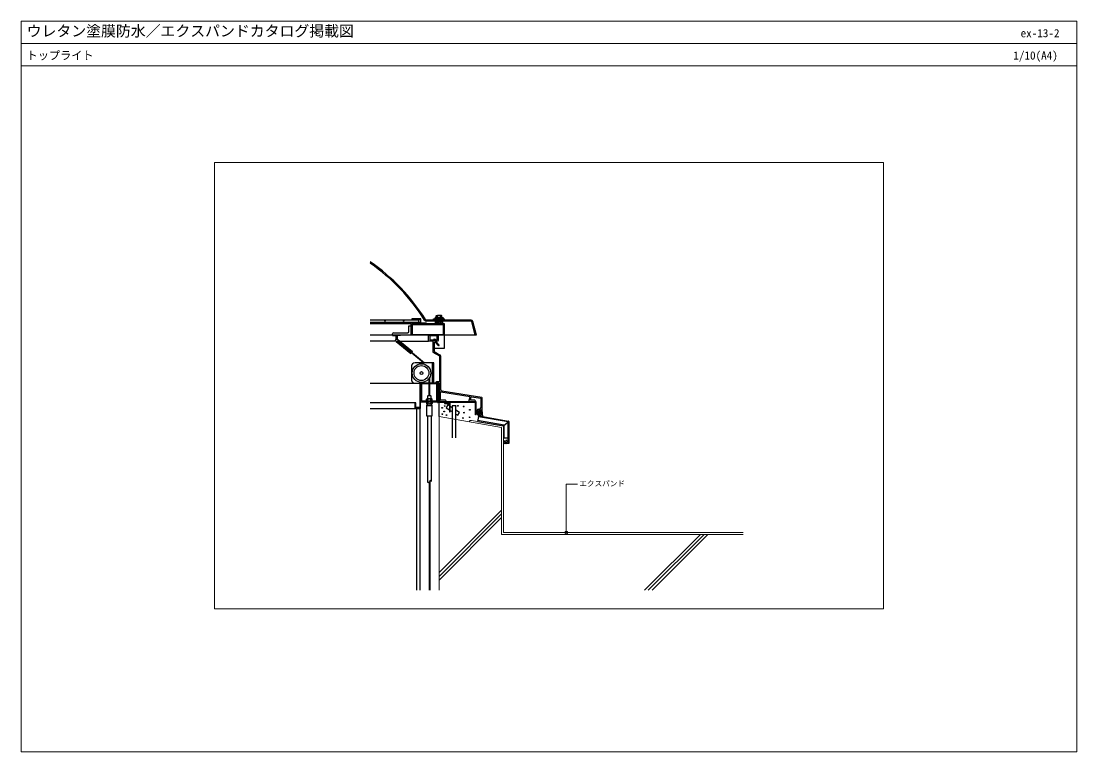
# Model space of a CAD drawing. Units: millimetres, scale not verified. Extents: x -1420 to 1420, y -983 to 983.
import ezdxf
from ezdxf.enums import TextEntityAlignment as Align

# ---------------------------------------------------------------- set-up
doc = ezdxf.new("R2010")
doc.units = ezdxf.units.MM
doc.header["$LTSCALE"] = 5
doc.linetypes.add('USER1', pattern=[36, 25.2, -10.8])
for name, color, linetype, lineweight in [('0-0_0', 7, 'Continuous', 18), ('0-1_WAKU', 7, 'Continuous', 18), ('0-2_KUTAI', 3, 'Continuous', 18), ('0-3_BOUSUI', 1, 'Continuous', 18), ('0-4_HATCH', 9, 'Continuous', 18), ('0-6_MOJI', 7, 'Continuous', 18)]:
    doc.layers.add(name, color=color, linetype=linetype, lineweight=lineweight)
doc.layers.add('0-5_BUHIN', color=7, linetype='Continuous')
doc.styles.add('ＭＳ ゴシック', font='')
doc.styles.get('ＭＳ ゴシック').set_extended_font_data('MS Gothic')

msp = doc.modelspace()

# ---------------------------------------------------------------- linework, layer by layer
at = {"layer": '0-0_0'}
msp.add_line((-1419.956, 922.714), (1420.044, 922.714), dxfattribs=at)
msp.add_lwpolyline([(-899.956, -597.648), (900.044, -597.648), (900.044, 602.352), (-899.956, 602.352)], close=True, dxfattribs=at)
at = {"layer": '0-1_WAKU'}
for points in [[(-1419.956, -982.648), (1420.044, -982.648), (1420.044, 982.714), (-1419.956, 982.714)], [(1420.044, 862.714), (-1419.956, 862.714), (-1419.956, 982.714), (1420.044, 982.714)]]:
    msp.add_lwpolyline(points, close=True, dxfattribs=at)
at = {"layer": '0-2_KUTAI'}
msp.add_line((-295.655, -80.623), (-295.655, -547.648), dxfattribs=at)
msp.add_lwpolyline([(-295.655, -80.623), (-127.769, -110.225), (-127.769, -397.648), (522.231, -397.648)], dxfattribs=at)
at = {"layer": '0-3_BOUSUI'}
msp.add_lwpolyline([(-208.468, -90.995), (-122.769, -106.03), (-122.769, -392.648), (522.231, -392.648)], dxfattribs=at)
msp.add_arc((-209.319, -95.846), 4.925, 80.04976, 170.00019, dxfattribs=at)
at = {"layer": '0-4_HATCH'}
for p, q in [((-295.655, -500.534), (-127.769, -332.648)), ((-295.655, -510.534), (-127.769, -342.648)), ((-295.655, -520.534), (-127.769, -352.648)), ((257.231, -547.648), (407.231, -397.648)), ((267.231, -547.648), (417.231, -397.648)), ((277.231, -547.648), (427.231, -397.648))]:
    msp.add_line(p, q, dxfattribs=at)
at = {"layer": '0-5_BUHIN'}
for p, q in [((-368.676, 180.509), (-368.676, 179.309)), ((-365.781, 170.972), (-363.319, 168.509)), ((-358.567, 168.509), (-362.553, 172.496)), ((-354.319, 168.509), (-358.305, 172.496)), ((-350.107, 168.509), (-354.093, 172.496)), ((-346.111, 168.509), (-350.097, 172.496)), ((-209.742, 175.521), (-329.427, 175.521)), ((-209.742, 178.521), (-329.372, 178.521)), ((-310.655, 180.664), (-310.654, 182.164)), ((-310.655, 180.664), (-310.655, 178.49)), ((-310.654, 182.164), (-280.656, 182.164)), ((-280.654, 180.139), (-310.63, 180.14)), ((-280.654, 179.288), (-310.63, 179.288)), ((-280.653, 178.82), (-310.63, 178.82)), ((-280.653, 179.648), (-310.625, 179.648)), ((-305.655, 168.509), (-305.655, 175.521)), ((-305.655, 171.357), (-301.526, 175.486)), ((-305.655, 171.068), (-303.096, 168.509)), ((-305.118, 175.49), (-298.094, 168.466)), ((-303.964, 185.408), (-287.346, 185.408)), ((-303.51, 168.509), (-296.53, 175.49)), ((-303.16, 185.408), (-288.149, 185.408)), ((-302.155, 190.908), (-295.655, 190.908)), ((-293.458, 168.509), (-300.438, 175.49)), ((-299.655, 185.408), (-299.655, 190.05)), ((-298.673, 168.509), (-291.694, 175.49)), ((-289.155, 190.908), (-295.655, 190.908)), ((-287.884, 168.509), (-294.864, 175.49)), ((-293.526, 168.509), (-286.546, 175.49)), ((-291.655, 185.408), (-291.655, 190.05)), ((-285.655, 171.963), (-289.182, 175.49)), ((-288.149, 190.327), (-289.155, 190.908)), ((-285.655, 171.242), (-288.387, 168.509)), ((-288.149, 185.408), (-288.149, 190.327)), ((-285.655, 168.509), (-285.655, 175.525)), ((-280.654, 180.664), (-280.656, 182.164)), ((-198.263, 138.49), (-207.683, 173.981)), ((-195.167, 138.49), (-204.779, 174.732)), ((-370.684, 168.509), (-480.655, 168.509)), ((-417.655, 144.509), (-379.655, 144.509)), ((-370.655, 138.509), (-370.655, 163.509)), ((-281.455, 168.509), (-368.255, 168.509)), ((-280.655, 103.509), (-280.655, 167.709)), ((-370.655, 138.509), (-480.655, 138.509)), ((-412.097, 122.332), (-480.655, 122.332)), ((-420.655, 136.758), (-420.655, 141.509)), ((-420.655, 136.758), (-410.655, 136.758)), ((-411.29, 121.37), (-371.815, 88.613)), ((-410.655, 127.176), (-410.655, 136.758)), ((-409.055, 127.563), (-409.055, 138.358)), ((-408.766, 120.575), (-371.177, 89.382)), ((-407.455, 127.176), (-407.455, 136.758)), ((-399.055, 136.758), (-407.455, 136.758)), ((-406.82, 126.757), (-367.345, 94)), ((-405.572, 124.405), (-367.984, 93.23)), ((-337.725, 63.751), (-405.394, 119.726)), ((-404.117, 121.265), (-334.587, 63.751)), ((-401.488, 122.332), (-323.725, 122.332)), ((-399.055, 138.358), (-399.055, 136.758)), ((-282.958, 138.509), (-369.855, 138.513)), ((-323.725, 123.332), (-323.725, 137.509)), ((-322.725, 138.509), (-298.725, 138.508)), ((-311.787, 122.332), (-322.725, 122.332)), ((-320.655, 135.189), (-320.655, 126.264)), ((-301.655, 136.189), (-319.655, 136.189)), ((-319.655, 125.264), (-312.967, 125.264)), ((-312.379, 125.456), (-310.689, 126.624)), ((-298.255, 110.207), (-305.647, 118.688)), ((-304.009, 125.451), (-305.584, 126.582)), ((-295.993, 112.178), (-305.243, 122.79)), ((-298.725, 122.332), (-304.502, 122.332)), ((-303.426, 125.264), (-301.655, 125.264)), ((-300.655, 126.264), (-300.655, 135.189)), ((-297.725, 137.508), (-297.725, 123.332)), ((-195.167, 138.49), (-280.684, 138.49)), ((-371.815, 88.613), (-371.177, 89.382)), ((-367.345, 94), (-367.984, 93.23)), ((-309.155, 103.509), (-280.655, 103.509)), ((-313.32, 9.063), (-313.32, 63.75)), ((-291.655, 82.916), (-291.655, -7.534)), ((-370.207, 53.751), (-370.208, 19.064)), ((-480.655, 9.063), (-346.483, 9.063)), ((-302.905, 9.063), (-346.655, 9.063)), ((-299.955, 6.763), (-345.355, 6.763)), ((-345.355, -57.937), (-345.355, 6.763)), ((-343.055, 6.763), (-343.055, -38.637)), ((-322.737, -24.437), (-322.737, 21.249)), ((-320.737, -24.437), (-320.737, 25.279)), ((-315.155, 9.063), (-315.155, 6.763)), ((-302.255, 6.763), (-302.255, -38.637)), ((-299.955, -42.237), (-299.955, 6.763)), ((-297.655, 8.063), (-297.655, -40.937)), ((-291.655, -36.537), (-291.655, -14.446)), ((-291.19, -14.052), (-212.332, -26.839)), ((-288.295, -11.482), (-180.991, -28.883)), ((-215.52, -40.434), (-212.011, -27.338)), ((-211.342, -36.433), (-209.013, -27.742)), ((-360.655, -43.915), (-480.655, -43.915)), ((-344.355, -40.937), (-300.955, -40.937)), ((-343.055, -38.637), (-302.255, -38.637)), ((-329.242, -38.637), (-314.231, -38.637)), ((-329.242, -41.518), (-328.237, -40.937)), ((-328.237, -33.137), (-321.737, -33.137)), ((-328.237, -40.937), (-321.737, -40.937)), ((-328.237, -46.437), (-321.737, -46.437)), ((-326.737, -40.937), (-326.737, -38.637)), ((-325.737, -38.637), (-325.737, -33.995)), ((-325.737, -40.937), (-325.737, -45.579)), ((-325.737, -40.937), (-317.737, -40.937)), ((-315.237, -33.137), (-321.737, -33.137)), ((-315.237, -40.937), (-321.737, -40.937)), ((-315.237, -46.437), (-321.737, -46.437)), ((-317.737, -38.637), (-317.737, -33.995)), ((-317.737, -40.937), (-317.737, -45.579)), ((-316.737, -38.637), (-316.737, -40.937)), ((-314.231, -33.718), (-315.237, -33.137)), ((-314.231, -41.518), (-315.237, -40.937)), ((-314.231, -45.857), (-315.237, -46.437)), ((-314.231, -38.637), (-314.231, -33.718)), ((-314.231, -41.518), (-314.231, -45.857)), ((-197.955, -43.237), (-298.955, -43.237)), ((-196.655, -40.937), (-297.655, -40.937)), ((-295.655, -80.623), (-295.655, -43.237)), ((-278.655, -40.937), (-294.255, -40.937)), ((-278.655, -36.937), (-291.255, -36.937)), ((-266.655, -43.237), (-280.655, -43.237)), ((-276.579, -38.949), (-276.579, -38.937)), ((-260.655, -56.91), (-265.655, -53.685)), ((-199.647, -40.937), (-215.134, -40.937)), ((-199.463, -36.937), (-210.956, -36.937)), ((-197.955, -75.937), (-197.955, -43.237)), ((-195.655, -75.937), (-195.655, -41.937)), ((-480.655, -58.937), (-359.172, -58.937)), ((-359.655, -58.937), (-346.355, -58.937)), ((-355.655, -547.648), (-355.655, -58.937)), ((-346.655, -547.648), (-346.655, -58.937)), ((-327.237, -79.437), (-327.237, -255.488)), ((-316.237, -255.488), (-316.237, -79.437)), ((-265.655, -64.395), (-260.655, -67.621)), ((-195.655, -75.937), (-197.955, -75.937)), ((-193.155, -64.944), (-193.155, -72.937)), ((-189.129, -60.944), (-187.645, -60.944)), ((-181.655, -63.937), (-188.038, -63.937)), ((-186.424, -66.805), (-183.557, -63.937)), ((-186.424, -72.764), (-180.223, -66.562)), ((-178.987, -76.939), (-186.424, -69.502)), ((-186.424, -78.76), (-179.585, -71.921)), ((-181.795, -80.391), (-186.424, -75.761)), ((-186.042, -63.937), (-179.791, -70.189)), ((-181.688, -80.409), (-178.905, -77.626)), ((-180.655, -62.937), (-178.506, -80.97)), ((-122.769, -106.03), (-109.769, -95.121)), ((-122.769, -152.142), (-114.673, -144.045)), ((-122.769, -145.381), (-121.433, -144.045)), ((-113.224, -153.737), (-122.769, -144.192)), ((-119.88, -154.304), (-122.769, -151.414)), ((-109.769, -153.443), (-122.769, -154.55)), ((-118.217, -154.162), (-109.769, -145.714)), ((-109.762, -149.986), (-115.703, -144.045)), ((-320.737, -253.367), (-320.737, -547.648)), ((-322.737, -257.609), (-322.737, -547.648))]:
    msp.add_line(p, q, dxfattribs=at)
for points in [[(-480.655, 179.309), (-350.655, 179.309), (-350.655, 172.509), (-480.655, 172.509)], [(-345.081, 182.009), (-369.281, 182.009), (-369.281, 180.509), (-345.781, 180.509), (-345.781, 169.309)], [(-329.281, 168.509), (-329.281, 170.009), (-344.281, 170.009), (-344.281, 181.209)], [(-310.655, 180.664), (-280.654, 180.664), (-280.655, 178.49)], [(-303.16, 185.408), (-303.16, 190.327), (-302.155, 190.908)], [(-376.655, 147.509), (-376.655, 163.509), (-370.655, 163.509)], [(-370.655, 139.313), (-370.655, 168.513), (-369.055, 168.509), (-369.055, 140.109), (-283.855, 140.109), (-283.855, 166.9)], [(-369.055, 167.709), (-369.055, 140.109), (-367.455, 140.109), (-367.455, 166.9), (-282.255, 166.9), (-282.255, 103.509)], [(-283.855, 166.9), (-282.255, 166.9), (-282.255, 139.304)], [(-312.155, 120.404), (-312.155, 92.321), (-294.655, 82.335), (-294.655, 12.563), (-302.905, 12.563)], [(-309.155, 117.374), (-309.155, 94.063), (-292.664, 84.653)], [(-360.207, 9.063), (-310.179, 9.063), (-310.179, 63.751), (-360.207, 63.751)], [(-347.655, 8.063), (-347.655, -56.615), (-358.345, -56.615), (-358.345, -43.915), (-360.655, -43.915), (-360.655, -57.937)], [(-294.655, -40.537), (-294.655, 9.063), (-302.905, 9.063)], [(-325.737, -33.137), (-325.737, -25.437), (-324.737, -24.437), (-318.737, -24.437), (-317.737, -25.437), (-317.737, -33.137)], [(-208.562, -27.451), (-183.655, -31.49), (-183.655, -40.337), (-183.055, -40.937), (-183.655, -41.537), (-183.655, -57.223)], [(-360.655, -43.92), (-360.655, -44.004), (-360.655, -43.92)], [(-329.242, -38.637), (-329.242, -33.718), (-328.237, -33.137)], [(-329.242, -41.518), (-329.242, -45.857), (-328.237, -46.437)], [(-328.487, -50.937), (-325.737, -46.437), (-317.737, -46.437), (-314.987, -50.937)], [(-280.655, -43.237), (-280.655, -45.537), (-267.955, -45.537), (-267.955, -68.2), (-265.655, -68.2), (-265.655, -44.237)], [(-267.955, -52.201), (-271.872, -49.674), (-276.751, -57.236), (-267.955, -62.911)], [(-250.655, -138.091), (-250.655, -52.039), (-260.655, -52.039), (-260.655, -138.091)], [(-180.655, -29.278), (-180.655, -40.637), (-180.955, -40.937), (-180.655, -41.237), (-180.655, -62.937)], [(-250.655, -74.073), (-245.398, -77.464), (-240.519, -69.901), (-250.655, -63.362)], [(-189.959, -80.519), (-192.295, -93.771), (-122.769, -106.03), (-122.769, -138.443), (-109.769, -138.443)], [(-190.038, -80.129), (-190.038, -65.937), (-188.038, -65.937), (-188.038, -79.29), (-108.596, -93.297)], [(-107.769, -94.282), (-107.769, -153.443), (-109.769, -153.443), (-109.769, -95.121), (-189.212, -81.114)]]:
    msp.add_lwpolyline(points, dxfattribs=at)
for points in [[(-365.781, 168.509), (-345.781, 168.509), (-345.781, 172.509), (-365.781, 172.509)], [(-328.487, -79.437), (-328.487, -50.937), (-314.987, -50.937), (-314.987, -79.437)]]:
    msp.add_lwpolyline(points, close=True, dxfattribs=at)
at = {"layer": '0-5_BUHIN', "linetype": 'USER1'}
msp.add_lwpolyline([(-120.769, -138.443), (-120.769, -104.351), (-191.948, -91.801)], dxfattribs=at)
at = {"layer": '0-5_BUHIN'}
for centre, radius in [((-440.974, 176.072), 0.396), ((-390.842, 176.006), 0.396), ((-409.055, 124.063), 3.5), ((-342.985, 36.18), 25), ((-342.985, 36.18), 20), ((-342.985, 36.18), 3.759), ((-287.321, -57.37), 1), ((-280.605, -52.52), 1), ((-245.16, -51.774), 1), ((-229.49, -53.639), 1), ((-286.947, -74.16), 1), ((-282.097, -67.071), 1), ((-275.754, -76.772), 1), ((-231.355, -84.607), 1), ((-228.743, -70.429), 1), ((-213.446, -82.741), 1), ((-212.7, -62.967), 1)]:
    msp.add_circle(centre, radius, dxfattribs=at)
for centre, radius, start, end in [((-780.975, -101.006), 529.449, 32.09783, 55.44261), ((-781.147, -101.678), 527.119, 32.11845, 55.24524), ((-345.081, 181.209), 0.8, 0, 90), ((-328.927, 182.468), 6.965, 213.97185, 265.87994), ((-328.906, 182.856), 4.36, 215.47811, 263.86133), ((-303.374, 180.317), 5.125, 96.60345, 158.87584), ((-301.227, 189.046), 1.865, 32.55013, 86.37396), ((-295.655, 181.153), 9.754, 65.79072, 114.20928), ((-290.083, 189.046), 1.865, 93.62604, 147.44987), ((-287.935, 180.317), 5.125, 21.12416, 83.0733), ((-209.688, 173.447), 5.074, 14.66941, 90.61297), ((-209.688, 173.446), 2.075, 14.9303, 91.48144), ((-417.655, 141.509), 3, 90, 180), ((-379.655, 147.509), 3, 270, 360), ((-379.655, 147.509), 3, 270, 0), ((-368.255, 167.709), 0.8, 90, 180), ((-344.981, 169.309), 0.8, 180, 270), ((-281.455, 167.709), 0.8, 0, 90), ((-406.518, 121.958), 2.5, 230.31336, 296.73518), ((-404.755, 120.495), 1, 50.31336, 230.31336), ((-406.518, 121.958), 2.5, 343.89154, 50.31336), ((-369.855, 139.313), 0.8, 180, 269.99363), ((-322.725, 137.509), 1, 89.99761, 180), ((-322.725, 123.332), 1, 180, 270), ((-319.655, 135.189), 1, 90, 180), ((-319.655, 126.264), 1, 180, 270), ((-312.967, 126.264), 1, 270, 306.01914), ((-308.169, 120.063), 4, 42.9767, 175.10769), ((-311.831, 123.064), 0.733, 268.0466, 320.86447), ((-308.153, 123.64), 3.905, 48.8712, 130.7111), ((-307.155, 117.374), 2, 41.07657, 180), ((-304.381, 123.325), 1, 220.74416, 276.97505), ((-303.426, 126.264), 1, 234.3558, 270), ((-301.655, 135.189), 1, 360, 90), ((-301.655, 126.264), 1, 270, 360), ((-298.725, 137.508), 1, 0, 89.99761), ((-298.725, 123.332), 1, 270, 360), ((-283.055, 139.304), 0.8, 276.97419, 0), ((-369.58, 91.306), 2.5, 162.20414, 230.31336), ((-369.58, 91.306), 2.5, 50.31336, 118.1379), ((-297.132, 111.201), 1.5, 220.63566, 40.63689), ((-360.207, 53.751), 10, 90, 180), ((-293.655, 82.916), 2, 360, 60.29062), ((-360.207, 19.064), 10, 180, 270), ((-346.655, 8.063), 1, 90, 180), ((-302.905, 10.813), 1.75, 90, 270), ((-298.655, 8.063), 1, 0, 90), ((-287.655, -7.534), 4, 180, 260.78897), ((-291.255, -14.446), 0.4, 80.73423, 180), ((-212.397, -27.234), 0.4, 344.9986, 80.73414), ((-208.627, -27.846), 0.4, 80.73416, 164.99726), ((-344.355, -39.937), 1, 180, 270), ((-327.309, -34.999), 1.865, 32.55013, 86.37396), ((-327.309, -42.799), 1.865, 32.55013, 86.37396), ((-327.309, -44.576), 1.865, 273.62604, 327.44987), ((-321.737, -42.892), 9.754, 65.79072, 114.20928), ((-321.737, -50.692), 9.754, 65.79072, 114.20928), ((-321.737, -36.683), 9.754, 245.79072, 294.20928), ((-316.164, -34.999), 1.865, 93.62604, 147.44987), ((-316.164, -42.799), 1.865, 93.62604, 147.44987), ((-316.164, -44.576), 1.865, 212.55013, 266.37396), ((-300.955, -39.937), 1, 270, 0), ((-298.955, -42.237), 1, 180, 270), ((-294.255, -40.537), 0.4, 180, 270), ((-291.255, -36.537), 0.4, 180, 270), ((-278.655, -38.937), 2, 270, 90), ((-266.655, -44.237), 1, 0, 90), ((-215.134, -40.537), 0.4, 164.9986, 270), ((-210.956, -36.537), 0.4, 164.91723, 270), ((-199.653, -38.928), 2, 270, 0), ((-199.653, -38.928), 2, 0, 84.56295), ((-196.655, -41.937), 1, 0, 90), ((-181.055, -29.278), 0.4, 0, 80.78897), ((-359.655, -57.937), 1, 180, 270), ((-346.355, -57.937), 1, 270, 0), ((-190.155, -72.937), 3, 180, 266.10862), ((-189.129, -64.944), 4, 90, 180), ((-190.338, -75.631), 0.3, 266.10862, 0.00003), ((-188.038, -65.937), 2, 90, 180), ((-189.038, -80.129), 1, 180, 260.00019), ((-187.645, -56.944), 4, 270, 0), ((-181.655, -62.937), 1, 270, 0), ((-108.769, -94.282), 1, 0, 80.00019), ((-324.487, -255.488), 2.75, 180, 0), ((-318.987, -255.488), 2.75, 0, 180)]:
    msp.add_arc(centre, radius, start, end, dxfattribs=at)
at = {"layer": '0-6_MOJI'}
for p in [(76.404, -262.744), (46.404, -392.648)]:
    msp.add_line(p, (46.404, -262.744), dxfattribs=at)
msp.add_circle((46.404, -392.648), 4, dxfattribs=at)

# ---------------------------------------------------------------- texts
at = {"layer": '0-1_WAKU', "style": 'ＭＳ ゴシック'}
for s, height, p in [('ウレタン塗膜防水／エクスパンドカタログ掲載図', 29.33, (-1404.956, 932.714)), ('ex-13-2', 21.99, (1268.597, 932.714)), ('トップライト', 21.99, (-1404.956, 872.714)), ('1/10(A4)', 21.99, (1249.105, 872.714))]:
    msp.add_text(s, height=height, dxfattribs=at).set_placement(p, align=Align.BOTTOM_LEFT)
at = {"layer": '0-6_MOJI', "style": 'ＭＳ ゴシック'}
msp.add_text('エクスパンド', height=14.66, dxfattribs=at).set_placement((81.404, -272.744), align=Align.BOTTOM_LEFT)

doc.saveas('drawing.dxf')
